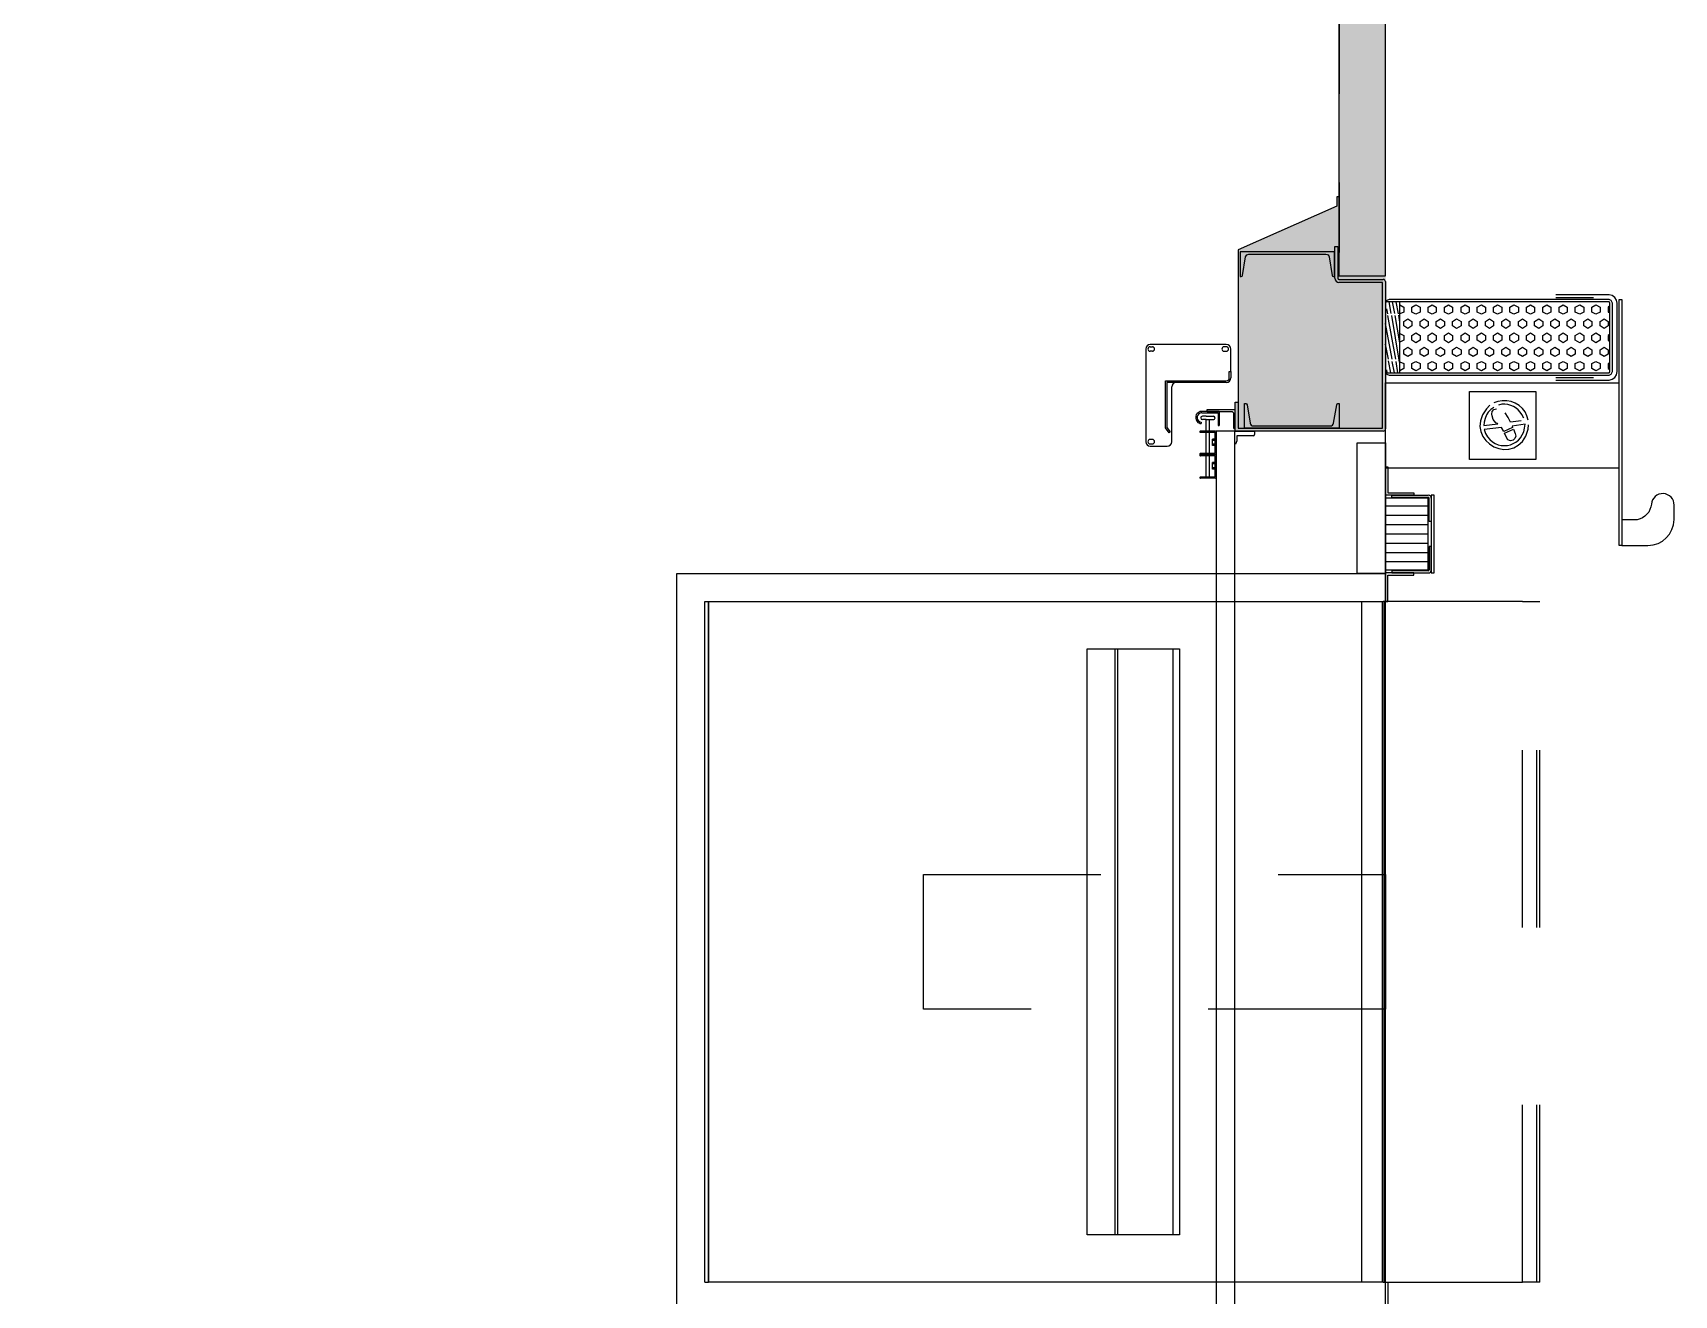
# Model space of a CAD drawing. Header units: inches. Extents: x 2743 to 10591, y -1604 to 5792.
# Drawn here: x 5374.4 to 5548, y 712 to 845.6 of the extents above; entities that cross this region are included whole.
import ezdxf

# ---------------------------------------------------------------- set-up
doc = ezdxf.new("R2010")
doc.units = ezdxf.units.IN
doc.header["$LTSCALE"] = 0.1875
doc.header["$MEASUREMENT"] = 0
doc.linetypes.add('dash2', pattern=[500, 400, -100])
doc.linetypes.add('dash3', pattern=[200, 100, -100])
for name, color, linetype in [('1', 1, 'Continuous'), ('A-N-APP-SAN', 1, 'Continuous'), ('A-N-MUR-EXT', 5, 'Continuous'), ('A-N-MUR-INT', 3, 'Continuous'), ('A-N-PORTE-EXT', 2, 'Continuous'), ('A-N-STRUCTURE', 4, 'Continuous'), ('fill253', 253, 'Continuous'), ('PDF_Geometry', 7, 'Continuous'), ('S-N-ACIER', 4, 'Continuous')]:
    doc.layers.add(name, color=color, linetype=linetype)

msp = doc.modelspace()

# ---------------------------------------------------------------- hatches: boundary and pattern name
at = {"layer": 'fill253'}
h = msp.add_hatch(color=7, dxfattribs=at)
h.dxf.hatch_style = 1
h.paths.add_polyline_path([(5517.44902, 431.979), (5512.52777, 431.979), (5512.54172, 94.34303), (5517.46297, 94.34303)])
h.paths.add_polyline_path([(5517.44903, 678.7916), (5512.52778, 678.7916), (5512.52778, 572.89173), (5517.44903, 572.89173)])
h.paths.add_polyline_path([(5517.44903, 925.604), (5512.52778, 925.604), (5512.52777, 819.70432), (5517.44902, 819.70432)])
h.paths.add_polyline_path([(4628.42938, -1259.02652), (4625.95018, -1263.9483), (5517.46297, -1263.94777), (5517.46297, -1071.958), (5512.54172, -1071.958), (5512.54172, -1259.02652)])
h.paths.add_polyline_path([(4200.50372, -1356.98336), (4208.49739, -1355.67867), (4193.49822, -1263.95647), (4192.72048, -1259.19385), (4184.51381, -1259.19385), (4185.25735, -1263.82639)])
h.paths.add_polyline_path([(4618.93272, -1264.1151), (4619.31197, -1266.30955), (4626.09389, -1265.20887), (4625.95018, -1263.9483), (4628.42938, -1259.02652), (4618.12265, -1259.02652)])
h.paths.add_polyline_path([(5517.46297, 1153.66309), (5512.54172, 1153.66309), (5512.52778, 1066.51673), (5517.44903, 1066.51673)])
h.paths.add_polyline_path([(2812.35741, -1079.29062), (2806.55239, -1077.23697), (2806.55239, -1078.48244), (2807.41263, -1078.81134), (2807.41906, -1264.1151), (3075.9398, -1263.94776), (3075.93335, -1259.02651), (2812.34031, -1259.19385)])
h.paths.add_polyline_path([(2807.41906, -374.65047), (2812.34031, -375.67519), (2812.34031, 118.15991), (2807.41906, 118.15991)])
h.paths.add_polyline_path([(5512.54172, -339.79281), (5517.46297, -339.79281), (5517.46297, 52.10637), (5512.54172, 52.10637)])
h.paths.add_polyline_path([(5512.5356, -401.23504), (5517.45685, -401.23504), (5517.46297, -339.79281), (5512.54172, -339.79281)])
h.paths.add_polyline_path([(5512.54172, -545.32679), (5517.46297, -545.32679), (5517.45685, -437.25741), (5512.5356, -437.25741)])
h.paths.add_polyline_path([(5512.53298, -617.37634), (5517.45423, -617.37634), (5517.46296, -581.35034), (5512.54171, -581.35034)])
h.paths.add_polyline_path([(5512.5391, -689.42343), (5517.46035, -689.42343), (5517.46066, -653.39744), (5512.53941, -653.39744)])
h.paths.add_polyline_path([(5512.5391, -761.46809), (5517.46035, -761.46809), (5517.46035, -725.44454), (5512.5391, -725.44454)])
h.paths.add_polyline_path([(4035.91549, 1440.59386), (4035.91549, 1445.51513), (2807.41263, 1445.51513), (2807.41906, 159.14408), (2812.34031, 159.14408), (2812.33388, 1440.59388)])
h.paths.add_polyline_path([(3118.18201, -1259.02652), (3118.18223, -1263.94777), (4185.31745, -1264.1151), (4184.51381, -1259.19385)])
h.paths.add_polyline_path([(4279.25656, 1440.56528), (4279.25657, 1445.48688), (4078.1514, 1445.5146), (4078.1514, 1440.59333)])
h.paths.add_polyline_path([(4872.5115, 1445.3478), (4872.5115, 1440.42655), (5512.54172, 1440.42655), (5512.54177, 1308.40012), (5517.46302, 1308.40012), (5517.46297, 1445.3478)])
h.paths.add_polyline_path([(5517.45593, -941.58583), (5512.53008, -941.58584), (5512.54172, -1029.88866), (5517.46297, -1029.88866)])
h.paths.add_polyline_path([(5512.53008, -905.56228), (5517.45593, -905.5623), (5517.45423, -797.49164), (5512.53298, -797.49164)])
h = msp.add_hatch(color=7, dxfattribs=at)
h.dxf.hatch_style = 1
edge = h.paths.add_edge_path()
edge.add_line((5512.5222, 828.20219), (5512.53528, 819.87165))
edge.add_line((5512.53528, 819.87165), (5517.44259, 819.87165))
edge.add_line((5517.44259, 819.87165), (5517.45769, 803.66713))
edge.add_arc((5517.22154, 803.66691), 0.23616, -90.0156662, 0.0533973, ccw=False)
edge.add_line((5517.22148, 803.43076), (5501.55039, 803.43073))
edge.add_line((5501.55039, 803.43073), (5501.55039, 806.49714))
edge.add_line((5501.55039, 806.49714), (5501.86535, 806.49714))
edge.add_line((5501.86535, 806.49714), (5501.86557, 822.5946))
edge.add_line((5501.86557, 822.5946), (5512.28623, 827.21794))
edge.add_line((5512.28623, 827.21794), (5512.28623, 828.20219))
edge.add_line((5512.28623, 828.20219), (5512.5222, 828.20219))

# ---------------------------------------------------------------- linework, layer by layer
at = {"color": 7}
for p, q in [((5501.50306, 803.41684), (5499.53457, 803.41684)), ((5499.53457, 803.41684), (5499.53457, 695.41591)), ((5501.50306, 695.41591), (5501.50306, 803.41684))]:
    msp.add_line(p, q, dxfattribs=at)
for points in [[(5512.06272, 819.79296), (5512.06272, 822.39138), (5502.06276, 822.39138), (5502.06276, 819.79296), (5502.18348, 819.79296, 0.366587783), (5502.32157, 819.90992), (5502.64807, 821.86717, -0.366587783), (5502.98343, 822.15122), (5511.14204, 822.15122, -0.366587783), (5511.4774, 821.86717), (5511.80391, 819.90992, 0.366587783), (5511.942, 819.79296)], [(5501.55039, 805.67825), (5498.55828, 805.67825), (5498.55828, 805.58376, 0.414213562), (5498.65277, 805.48927), (5501.21142, 805.48927, -0.414213562), (5501.36142, 805.33927), (5501.36142, 803.76487, 0.414213562), (5501.45591, 803.67038), (5501.55039, 803.67038)], [(5512.53528, 806.34411), (5512.53528, 803.7457), (5502.53532, 803.7457), (5502.53532, 806.34411), (5502.65604, 806.34411, -0.366587783), (5502.79413, 806.22715), (5503.12063, 804.26991, 0.366587783), (5503.45599, 803.98585), (5511.6146, 803.98585, 0.366587783), (5511.94997, 804.26991), (5512.27647, 806.22715, -0.366587783), (5512.41456, 806.34411)]]:
    msp.add_lwpolyline(points, format="xyb", close=True)
at = {"layer": '1', "color": 7}
for p, q in [((5499.8401, 805.48927), (5497.85537, 805.48927)), ((5499.8401, 805.48927), (5499.8401, 804.02391)), ((5497.9057, 804.825), (5497.9057, 804.83708)), ((5497.9582, 804.3665), (5497.9582, 804.23134)), ((5498.01587, 805.37401), (5499.72573, 805.37401)), ((5498.47519, 805.00624), (5498.07485, 805.00624)), ((5498.47519, 804.64376), (5498.08694, 804.64376)), ((5498.47519, 805.00624), (5498.83767, 805.00624)), ((5498.47519, 803.41684), (5498.47519, 804.64376)), ((5498.47519, 804.64376), (5498.83767, 804.64376)), ((5498.83767, 805.00624), (5499.238, 805.00624)), ((5498.83767, 803.41684), (5498.83767, 804.64376)), ((5498.83767, 804.64376), (5499.22592, 804.64376)), ((5499.40716, 804.825), (5499.40716, 804.83708)), ((5499.72573, 805.37401), (5499.72573, 804.02391)), ((5499.72573, 804.02391), (5499.8401, 804.02391)), ((5499.44395, 803.41684), (5497.86891, 803.41684)), ((5499.32312, 803.29601), (5497.86891, 803.29601)), ((5498.47519, 801.05433), (5498.47519, 803.29601)), ((5498.83767, 801.05433), (5498.83767, 803.29601)), ((5499.41374, 802.5968), (5499.13022, 802.5968)), ((5499.13022, 801.89198), (5499.13022, 802.5968)), ((5499.41374, 802.44376), (5499.13022, 802.44376)), ((5499.41374, 802.04503), (5499.13022, 802.04503)), ((5499.41374, 801.14495), (5499.41374, 803.20539)), ((5499.53457, 801.02413), (5499.53457, 803.32622)), ((5501.50306, 802.04907), (5501.50306, 803.41684)), ((5501.50306, 803.41684), (5503.59815, 803.41562)), ((5501.59084, 802.04907), (5501.50306, 802.04907)), ((5501.73213, 802.39387), (5501.59084, 802.04907)), ((5503.45382, 802.92652), (5501.73213, 802.92652)), ((5501.73213, 802.92652), (5501.73213, 802.39387)), ((5503.59815, 803.41562), (5503.59815, 803.07662)), ((5499.32312, 801.05433), (5497.86891, 801.05433)), ((5499.44395, 800.93351), (5497.86891, 800.93351)), ((5499.44395, 800.93351), (5497.86891, 800.93351)), ((5499.32312, 800.81268), (5497.86891, 800.81268)), ((5498.47519, 798.57101), (5498.47519, 800.81268)), ((5498.83767, 798.57101), (5498.83767, 800.81268)), ((5499.41374, 801.89198), (5499.13022, 801.89198)), ((5499.41374, 798.66163), (5499.41374, 800.72206)), ((5499.53457, 798.5408), (5499.53457, 800.84289)), ((5499.32312, 798.57101), (5497.86891, 798.57101)), ((5499.41374, 800.11348), (5499.13022, 800.11348)), ((5499.13022, 799.40865), (5499.13022, 800.11348)), ((5499.41374, 799.96043), (5499.13022, 799.96043)), ((5499.41374, 799.5617), (5499.13022, 799.5617)), ((5499.41374, 799.40865), (5499.13022, 799.40865)), ((5499.44395, 798.45018), (5497.86891, 798.45018))]:
    msp.add_line(p, q, dxfattribs=at)
for centre, radius, start, end in [((5498.03494, 804.7968), 0.71537, 104.5378837, 148.0316541), ((5498.0771, 804.87472), 0.71537, 155.1313079, 217.5925682), ((5498.01587, 804.87059), 0.50738, 110.5508544, 263.4728886), ((5498.01587, 804.94438), 0.71537, 225.0263412, 265.3756564), ((5498.01392, 804.7999), 0.57411, 90, 108.0733809), ((5498.08694, 804.825), 0.18124, 179.9999993, 269.999995), ((5498.07485, 804.83708), 0.16916, 89.99999, 179.9999993), ((5499.22592, 804.825), 0.18124, 269.999995, 359.9999975), ((5499.238, 804.83708), 0.16916, 359.9999975, 89.99999), ((5497.86891, 803.35642), 0.06041, 89.99999, 269.999995), ((5499.32312, 803.20539), 0.09062, 359.9999975, 89.99999), ((5499.44395, 803.32622), 0.09062, 359.9999975, 89.99999), ((5503.44793, 803.07662), 0.15021, 272.2456658, 360), ((5497.86891, 800.99392), 0.06041, 89.99999, 269.999995), ((5497.86891, 800.87309), 0.06041, 89.99999, 269.999995), ((5499.32312, 801.14495), 0.09062, 269.999995, 359.9999975), ((5499.32312, 800.72206), 0.09062, 359.9999975, 89.99999), ((5499.44395, 801.02413), 0.09062, 269.999995, 359.9999975), ((5499.44395, 800.84289), 0.09062, 359.9999975, 89.99999), ((5497.86891, 798.51059), 0.06041, 89.99999, 269.999995), ((5499.32312, 798.66163), 0.09062, 269.999995, 359.9999975), ((5499.44395, 798.5408), 0.09062, 269.999995, 359.9999975)]:
    msp.add_arc(centre, radius, start, end, dxfattribs=at)
at = {"layer": 'A-N-APP-SAN', "color": 7}
for p, q in [((5517.44904, 796.65535), (5517.44904, 799.66715)), ((5517.44904, 799.66715), (5517.68526, 799.66715)), ((5517.68526, 799.66715), (5517.68526, 796.89157)), ((5517.68526, 796.89157), (5520.44116, 796.89157)), ((5520.44116, 796.89157), (5520.44116, 796.65535)), ((5520.44116, 796.65535), (5517.44904, 796.65535)), ((5518.09329, 796.65535), (5521.96399, 796.65535)), ((5518.09329, 796.41913), (5518.09329, 796.65535)), ((5521.96399, 796.41913), (5518.09329, 796.41913)), ((5522.04273, 793.86008), (5522.04273, 796.34039)), ((5522.27895, 796.65535), (5522.27895, 788.42702)), ((5522.57422, 796.65535), (5522.27895, 796.65535)), ((5522.27895, 796.34039), (5522.27895, 793.86008)), ((5522.57422, 788.42702), (5522.57422, 796.65535)), ((5522.27895, 793.86008), (5522.04273, 793.86008)), ((5522.27895, 791.22229), (5522.04273, 791.22229)), ((5522.04273, 791.22229), (5522.04273, 788.74198)), ((5522.27895, 788.74198), (5522.27895, 791.22229)), ((5520.44116, 788.42702), (5517.44904, 788.42702)), ((5517.44904, 788.42702), (5517.44904, 785.41521)), ((5517.68526, 785.41521), (5517.68526, 788.1908)), ((5517.68526, 788.1908), (5520.44116, 788.1908)), ((5521.96399, 788.66324), (5518.09329, 788.66324)), ((5518.09329, 788.66324), (5518.09329, 788.42702)), ((5518.09329, 788.42702), (5521.96399, 788.42702)), ((5520.44116, 788.1908), (5520.44116, 788.42702)), ((5522.27895, 788.42702), (5522.57422, 788.42702)), ((5517.44904, 785.41521), (5517.68526, 785.41521)), ((5517.44116, 710.40355), (5517.44116, 713.41536)), ((5517.44116, 713.41536), (5517.67738, 713.41536)), ((5517.67738, 713.41536), (5517.67738, 710.63977))]:
    msp.add_line(p, q, dxfattribs=at)
for centre, radius, start, end in [((5521.96399, 796.34039), 0.31496, 360, 89.9999975), ((5521.96399, 796.34039), 0.07874, 0, 89.9999975), ((5521.96399, 788.74198), 0.31496, 270.0000025, 0), ((5521.96399, 788.74198), 0.07874, 270.0000025, 0)]:
    msp.add_arc(centre, radius, start, end, dxfattribs=at)
at = {"layer": 'A-N-MUR-EXT', "color": 7}
for p, q in [((5517.45501, 819.87165), (5517.44527, 925.77133)), ((5512.52134, 819.87165), (5517.44259, 819.87165)), ((5512.52134, 819.87165), (5517.44259, 819.87165))]:
    msp.add_line(p, q, dxfattribs=at)
at = {"layer": 'A-N-MUR-INT', "color": 7}
for p, q in [((5512.53376, 819.87165), (5512.52402, 925.77133)), ((5512.5222, 828.20219), (5512.28623, 828.20219)), ((5512.28623, 828.20219), (5512.28623, 827.21794)), ((5512.28623, 827.21794), (5501.86557, 822.5946)), ((5501.86557, 822.5946), (5501.86557, 806.49714))]:
    msp.add_line(p, q, dxfattribs=at)
at = {"layer": 'A-N-PORTE-EXT', "color": 7}
for p, q in [((5500.60472, 812.58942), (5492.54961, 812.58942)), ((5492.07717, 812.11698), (5492.07717, 802.31188)), ((5492.54961, 812.3532), (5492.78583, 812.3532)), ((5492.78583, 811.88076), (5492.54961, 811.88076)), ((5500.60472, 812.3532), (5500.3685, 812.3532)), ((5500.3685, 811.88076), (5500.60472, 811.88076)), ((5501.07716, 809.73959), (5501.07716, 812.11698)), ((5500.91968, 809.06187), (5500.91968, 809.73959)), ((5500.91968, 809.73959), (5501.07716, 809.73959)), ((5501.07716, 809.73959), (5501.07716, 809.06187)), ((5494.15788, 803.77253), (5494.15788, 808.74691)), ((5494.15788, 808.74691), (5495.29961, 808.74691)), ((5495.29961, 808.58943), (5494.31536, 808.58943)), ((5494.31536, 808.58943), (5494.31536, 803.82566)), ((5494.82717, 802.31188), (5494.82717, 808.11699)), ((5495.29961, 808.74691), (5500.60472, 808.74691)), ((5500.60472, 808.58943), (5495.29961, 808.58943)), ((5494.54439, 803.26489), (5494.15788, 803.77253)), ((5494.31536, 803.82566), (5494.66969, 803.36029)), ((5492.78583, 802.5481), (5492.54961, 802.5481)), ((5492.54961, 802.07566), (5492.78583, 802.07566)), ((5494.66969, 803.36029), (5494.54439, 803.26489)), ((5514.44904, 802.18995), (5517.44116, 802.18995)), ((5514.44904, 788.36796), (5514.44904, 802.18995)), ((5517.44116, 695.16397), (5517.44116, 803.66695)), ((5517.44116, 802.18995), (5517.44116, 788.36796)), ((5492.54961, 801.83944), (5494.35473, 801.83944)), ((5521.96399, 796.34039), (5517.44904, 796.34039)), ((5517.44904, 796.34039), (5517.44904, 788.74198)), ((5521.96399, 795.49393), (5517.44904, 795.49393)), ((5521.96399, 788.74198), (5521.96399, 796.34039)), ((5521.96399, 794.50968), (5517.44904, 794.50968)), ((5521.96399, 793.52543), (5517.44904, 793.52543)), ((5521.96399, 792.54118), (5517.44904, 792.54118)), ((5521.96399, 791.55693), (5517.44904, 791.55693)), ((5521.96399, 790.57268), (5517.44904, 790.57268)), ((5442.49643, 788.36796), (5517.44116, 788.36796)), ((5442.49643, 710.46261), (5442.49643, 788.36796)), ((5517.44116, 788.36796), (5514.44904, 788.36796)), ((5521.96399, 789.58843), (5517.44904, 789.58843)), ((5517.44904, 788.74198), (5521.96399, 788.74198)), ((5445.44918, 713.41536), (5445.44918, 785.41521)), ((5445.44918, 785.41521), (5445.82443, 785.41521)), ((5445.82443, 785.41521), (5445.87574, 785.41521)), ((5445.82443, 713.41536), (5445.82443, 785.41521)), ((5445.87574, 713.41536), (5445.87574, 785.41521)), ((5445.87574, 785.41521), (5517.12297, 785.41521)), ((5514.94904, 713.41536), (5514.94904, 785.41521)), ((5517.12297, 713.41536), (5517.12297, 785.41521)), ((5517.12297, 785.41521), (5517.19675, 785.41521)), ((5517.32695, 785.41521), (5517.19675, 785.41521)), ((5517.19675, 713.41536), (5517.19675, 785.41521)), ((5517.19675, 713.41536), (5517.19675, 785.41521)), ((5517.32695, 785.41521), (5517.32695, 713.41536)), ((5517.32695, 785.41521), (5517.44904, 785.41521)), ((5517.44904, 713.41536), (5517.44904, 785.41521)), ((5485.88199, 780.41522), (5495.66339, 780.41522)), ((5485.88199, 718.41535), (5485.88199, 780.41522)), ((5488.83021, 780.41522), (5488.83021, 718.41535)), ((5489.10888, 780.41522), (5489.10888, 718.41535)), ((5494.96392, 780.41522), (5494.96392, 718.41535)), ((5495.66339, 780.41522), (5495.66339, 718.41535)), ((5495.66339, 718.41535), (5485.88199, 718.41535)), ((5445.44918, 713.41536), (5445.82443, 713.41536)), ((5445.87574, 713.41536), (5445.82443, 713.41536)), ((5517.12297, 713.41536), (5445.87574, 713.41536)), ((5517.19675, 713.41536), (5517.12297, 713.41536)), ((5517.19675, 713.41536), (5517.32695, 713.41536)), ((5517.44904, 713.41536), (5517.32695, 713.41536))]:
    msp.add_line(p, q, dxfattribs=at)
at = {"layer": 'A-N-PORTE-EXT', "color": 7, "linetype": 'dash3'}
for p, q in [((5531.92109, 785.41521), (5517.44904, 785.41521)), ((5531.92109, 713.41536), (5531.92109, 785.41521)), ((5531.92109, 785.41521), (5533.4595, 785.41521)), ((5533.4595, 713.41536), (5533.4595, 785.41521)), ((5533.4595, 785.41521), (5533.74789, 785.41521)), ((5533.74789, 713.41536), (5533.74789, 785.41521)), ((5468.59087, 756.54126), (5517.44904, 756.54126)), ((5468.59087, 742.28932), (5468.59087, 756.54126)), ((5517.44904, 756.54126), (5517.44904, 742.28932)), ((5517.44904, 742.28932), (5468.59087, 742.28932)), ((5517.44904, 713.41536), (5531.92109, 713.41536)), ((5533.4595, 713.41536), (5531.92109, 713.41536)), ((5533.74789, 713.41536), (5533.4595, 713.41536))]:
    msp.add_line(p, q, dxfattribs=at)
at = {"layer": 'A-N-PORTE-EXT', "color": 7}
for centre, radius, start, end in [((5492.54961, 812.11698), 0.47244, 90, 180), ((5500.60472, 812.11698), 0.47244, 0, 90), ((5492.54961, 812.11698), 0.23622, 90, 270), ((5492.78583, 812.11698), 0.23622, 270, 90), ((5500.3685, 812.11698), 0.23622, 90, 270), ((5500.60472, 812.11698), 0.23622, 270, 90), ((5500.60472, 809.06187), 0.31496, 270, 0), ((5500.60472, 809.06187), 0.47244, 270, 0), ((5495.29961, 808.11699), 0.47244, 90, 180), ((5492.54961, 802.31188), 0.47244, 180, 270), ((5492.54961, 802.31188), 0.23622, 90, 270), ((5492.78583, 802.31188), 0.23622, 270, 90), ((5494.35473, 802.31188), 0.47244, 270, 0)]:
    msp.add_arc(centre, radius, start, end, dxfattribs=at)
at = {"layer": 'A-N-STRUCTURE', "color": 7, "linetype": 'dash2', "ltscale": 0.5}
msp.add_line((5512.5225, 923.48164), (5512.53528, 822.33037), dxfattribs=at)
at = {"layer": 'PDF_Geometry', "color": 7, "lineweight": 25}
for points in [[(5535.44602, 808.83643), (5541.08738, 808.83643), (5541.41646, 808.93045), (5541.69853, 809.1185), (5541.88657, 809.40056), (5541.93358, 809.72964), (5541.93358, 816.96939), (5541.88657, 817.29847), (5541.69853, 817.58053), (5541.41646, 817.76858), (5541.08738, 817.8626), (5535.44602, 817.8626)], [(5517.44069, 809.72964), (5517.58172, 809.44757), (5517.81678, 809.35355), (5541.08738, 809.35355), (5541.32244, 809.44757), (5541.46347, 809.72964), (5541.46347, 816.96939), (5541.32244, 817.25145), (5541.08738, 817.34548), (5517.81678, 817.34548), (5517.58172, 817.25145), (5517.44069, 816.96939)], [(5517.44069, 809.68263), (5517.4877, 809.63562), (5517.58172, 809.58861), (5541.08738, 809.58861), (5541.13439, 809.63562), (5541.1814, 809.72964), (5541.1814, 813.34951), (5541.1814, 816.96939), (5541.13439, 817.06341), (5541.08738, 817.11042), (5517.58172, 817.11042), (5517.4877, 817.06341), (5517.44069, 817.0164)], [(5517.67574, 815.84111), (5517.58172, 816.35824)], [(5518.05183, 815.88813), (5517.81678, 817.11042)], [(5518.42792, 815.88813), (5518.19287, 817.11042)], [(5518.80401, 815.84111), (5518.56896, 817.11042)], [(5518.94505, 816.78134), (5519.36815, 816.54628), (5519.36815, 816.02916), (5518.94505, 815.84111)], [(5535.44602, 817.58053), (5539.44198, 817.58053)], [(5541.1814, 816.68732), (5540.99336, 816.54628), (5540.99336, 816.02916), (5541.1814, 815.93514)], [(5518.14586, 811.04596), (5517.44069, 814.80687)], [(5518.52195, 811.04596), (5517.67574, 815.65307)], [(5518.94505, 810.62286), (5518.89804, 810.95194), (5518.09884, 815.65307)], [(5518.94505, 812.78538), (5518.47493, 815.65307)], [(5518.94505, 814.9479), (5518.85102, 815.70008)], [(5517.76976, 811.04596), (5517.44069, 812.64434)], [(5518.94505, 813.77262), (5519.36815, 813.53756), (5519.36815, 813.06745), (5518.94505, 812.83239)], [(5541.1814, 813.67859), (5540.99336, 813.53756), (5540.99336, 813.06745), (5541.1814, 812.92641)], [(5518.00482, 809.58861), (5517.76976, 810.85791)], [(5518.38091, 809.58861), (5518.14586, 810.8109)], [(5518.757, 809.58861), (5518.56896, 810.8109)], [(5518.94505, 810.76389), (5519.36815, 810.57585), (5519.36815, 810.05872), (5518.94505, 809.82367)], [(5517.62873, 809.58861), (5517.58172, 809.91769)], [(5535.44602, 809.1185), (5539.44198, 809.1185)], [(5541.1814, 810.66987), (5540.99336, 810.57585), (5540.99336, 810.05872), (5541.1814, 809.9647)], [(5542.16864, 799.51325), (5517.44069, 799.51325), (5517.44069, 808.55436), (5542.16864, 808.55436)], [(5528.91145, 805.93776), (5528.58237, 805.70271), (5528.3003, 805.42064), (5528.11226, 805.13857), (5527.97122, 804.76248), (5527.8772, 804.38639), (5527.83019, 804.0103), (5529.33455, 804.19834), (5529.28754, 804.24535), (5529.09949, 804.29237), (5528.81743, 804.66846), (5528.7234, 805.04455), (5528.67639, 805.23259), (5528.7234, 805.51466), (5528.91145, 805.70271), (5529.19352, 805.79673)], [(5528.48835, 806.17282), (5528.11226, 805.79673)], [(5529.33455, 806.54891), (5528.91145, 806.40787)], [(5529.75765, 806.26684), (5529.38156, 806.17282)], [(5532.15523, 803.72823), (5532.20224, 804.15133), (5530.83891, 803.96329), (5530.88592, 803.82225), (5529.9457, 803.39915), (5529.71064, 803.82225), (5527.8772, 803.5872), (5528.01823, 803.16409)], [(5531.77914, 804.52742), (5530.65087, 804.38639), (5530.41581, 804.8565), (5530.08673, 805.37363)], [(5532.06121, 804.80949), (5531.87316, 805.18558)], [(5532.53132, 804.57443), (5532.39029, 805.04455)], [(5532.53132, 803.63421), (5532.57833, 804.10432)]]:
    msp.add_lwpolyline(points, dxfattribs=at)
for points in [[(5518.94505, 809.72964), (5518.94505, 817.06341), (5518.85102, 817.11042), (5517.58172, 817.11042), (5517.4877, 817.06341), (5517.44069, 816.96939), (5517.44069, 809.72964), (5517.4877, 809.63562), (5517.58172, 809.58861), (5518.85102, 809.58861), (5518.94505, 809.63562)], [(5520.21435, 816.02916), (5520.21435, 816.54628), (5520.63746, 816.78134), (5521.10757, 816.54628), (5521.10757, 816.02916), (5520.63746, 815.7941)], [(5521.95377, 816.02916), (5521.95377, 816.54628), (5522.37687, 816.78134), (5522.79998, 816.54628), (5522.79998, 816.02916), (5522.37687, 815.7941)], [(5523.69319, 816.02916), (5523.69319, 816.54628), (5524.11629, 816.78134), (5524.5394, 816.54628), (5524.5394, 816.02916), (5524.11629, 815.7941)], [(5525.43261, 816.02916), (5525.43261, 816.54628), (5525.85571, 816.78134), (5526.27881, 816.54628), (5526.27881, 816.02916), (5525.85571, 815.7941)], [(5527.12502, 816.02916), (5527.12502, 816.54628), (5527.59513, 816.78134), (5528.01823, 816.54628), (5528.01823, 816.02916), (5527.59513, 815.7941)], [(5528.86444, 816.02916), (5528.86444, 816.54628), (5529.28754, 816.78134), (5529.75765, 816.54628), (5529.75765, 816.02916), (5529.28754, 815.7941)], [(5530.60386, 816.02916), (5530.60386, 816.54628), (5531.02696, 816.78134), (5531.49707, 816.54628), (5531.49707, 816.02916), (5531.02696, 815.7941)], [(5532.34327, 816.02916), (5532.34327, 816.54628), (5532.76638, 816.78134), (5533.18948, 816.54628), (5533.18948, 816.02916), (5532.76638, 815.7941)], [(5534.08269, 816.02916), (5534.08269, 816.54628), (5534.5058, 816.78134), (5534.9289, 816.54628), (5534.9289, 816.02916), (5534.5058, 815.7941)], [(5535.82211, 816.02916), (5535.82211, 816.54628), (5536.24521, 816.78134), (5536.66832, 816.54628), (5536.66832, 816.02916), (5536.24521, 815.7941)], [(5537.51452, 816.02916), (5537.51452, 816.54628), (5537.98463, 816.78134), (5538.40774, 816.54628), (5538.40774, 816.02916), (5537.98463, 815.7941)], [(5539.25394, 816.02916), (5539.25394, 816.54628), (5539.67704, 816.78134), (5540.14715, 816.54628), (5540.14715, 816.02916), (5539.67704, 815.7941)], [(5542.16864, 791.33328), (5542.16864, 817.34548), (5542.45071, 817.34548), (5542.45071, 791.33328)], [(5519.36815, 814.57181), (5519.36815, 815.04192), (5519.79125, 815.32399), (5520.21435, 815.04192), (5520.21435, 814.57181), (5519.79125, 814.28974)], [(5521.10757, 814.57181), (5521.10757, 815.04192), (5521.53067, 815.32399), (5521.95377, 815.04192), (5521.95377, 814.57181), (5521.53067, 814.28974)], [(5522.79998, 814.57181), (5522.79998, 815.04192), (5523.27009, 815.32399), (5523.69319, 815.04192), (5523.69319, 814.57181), (5523.27009, 814.28974)], [(5524.5394, 814.57181), (5524.5394, 815.04192), (5524.9625, 815.32399), (5525.43261, 815.04192), (5525.43261, 814.57181), (5524.9625, 814.28974)], [(5526.27881, 814.57181), (5526.27881, 815.04192), (5526.70192, 815.32399), (5527.12502, 815.04192), (5527.12502, 814.57181), (5526.70192, 814.28974)], [(5528.01823, 814.57181), (5528.01823, 815.04192), (5528.44133, 815.32399), (5528.86444, 815.04192), (5528.86444, 814.57181), (5528.44133, 814.28974)], [(5529.75765, 814.57181), (5529.75765, 815.04192), (5530.18075, 815.32399), (5530.60386, 815.04192), (5530.60386, 814.57181), (5530.18075, 814.28974)], [(5531.49707, 814.57181), (5531.49707, 815.04192), (5531.92017, 815.32399), (5532.34327, 815.04192), (5532.34327, 814.57181), (5531.92017, 814.28974)], [(5533.18948, 814.57181), (5533.18948, 815.04192), (5533.65959, 815.32399), (5534.08269, 815.04192), (5534.08269, 814.57181), (5533.65959, 814.28974)], [(5534.9289, 814.57181), (5534.9289, 815.04192), (5535.352, 815.32399), (5535.82211, 815.04192), (5535.82211, 814.57181), (5535.352, 814.28974)], [(5536.66832, 814.57181), (5536.66832, 815.04192), (5537.09142, 815.32399), (5537.51452, 815.04192), (5537.51452, 814.57181), (5537.09142, 814.28974)], [(5538.40774, 814.57181), (5538.40774, 815.04192), (5538.83084, 815.32399), (5539.25394, 815.04192), (5539.25394, 814.57181), (5538.83084, 814.28974)], [(5540.14715, 814.57181), (5540.14715, 815.04192), (5540.57026, 815.32399), (5540.99336, 815.04192), (5540.99336, 814.57181), (5540.57026, 814.28974)], [(5520.21435, 813.06745), (5520.21435, 813.53756), (5520.63746, 813.81963), (5521.10757, 813.53756), (5521.10757, 813.06745), (5520.63746, 812.78538)], [(5521.95377, 813.06745), (5521.95377, 813.53756), (5522.37687, 813.81963), (5522.79998, 813.53756), (5522.79998, 813.06745), (5522.37687, 812.78538)], [(5523.69319, 813.06745), (5523.69319, 813.53756), (5524.11629, 813.81963), (5524.5394, 813.53756), (5524.5394, 813.06745), (5524.11629, 812.78538)], [(5525.43261, 813.06745), (5525.43261, 813.53756), (5525.85571, 813.81963), (5526.27881, 813.53756), (5526.27881, 813.06745), (5525.85571, 812.78538)], [(5527.12502, 813.06745), (5527.12502, 813.53756), (5527.59513, 813.81963), (5528.01823, 813.53756), (5528.01823, 813.06745), (5527.59513, 812.78538)], [(5528.86444, 813.06745), (5528.86444, 813.53756), (5529.28754, 813.81963), (5529.75765, 813.53756), (5529.75765, 813.06745), (5529.28754, 812.78538)], [(5530.60386, 813.06745), (5530.60386, 813.53756), (5531.02696, 813.81963), (5531.49707, 813.53756), (5531.49707, 813.06745), (5531.02696, 812.78538)], [(5532.34327, 813.06745), (5532.34327, 813.53756), (5532.76638, 813.81963), (5533.18948, 813.53756), (5533.18948, 813.06745), (5532.76638, 812.78538)], [(5534.08269, 813.06745), (5534.08269, 813.53756), (5534.5058, 813.81963), (5534.9289, 813.53756), (5534.9289, 813.06745), (5534.5058, 812.78538)], [(5535.82211, 813.06745), (5535.82211, 813.53756), (5536.24521, 813.81963), (5536.66832, 813.53756), (5536.66832, 813.06745), (5536.24521, 812.78538)], [(5537.51452, 813.06745), (5537.51452, 813.53756), (5537.98463, 813.81963), (5538.40774, 813.53756), (5538.40774, 813.06745), (5537.98463, 812.78538)], [(5539.25394, 813.06745), (5539.25394, 813.53756), (5539.67704, 813.81963), (5540.14715, 813.53756), (5540.14715, 813.06745), (5539.67704, 812.78538)], [(5519.36815, 811.56308), (5519.36815, 812.0332), (5519.79125, 812.31527), (5520.21435, 812.0332), (5520.21435, 811.56308), (5519.79125, 811.32803)], [(5520.21435, 810.05872), (5520.21435, 810.57585), (5520.63746, 810.8109), (5521.10757, 810.57585), (5521.10757, 810.05872), (5520.63746, 809.82367)], [(5521.10757, 811.56308), (5521.10757, 812.0332), (5521.53067, 812.31527), (5521.95377, 812.0332), (5521.95377, 811.56308), (5521.53067, 811.32803)], [(5521.95377, 810.05872), (5521.95377, 810.57585), (5522.37687, 810.8109), (5522.79998, 810.57585), (5522.79998, 810.05872), (5522.37687, 809.82367)], [(5522.79998, 811.56308), (5522.79998, 812.0332), (5523.27009, 812.31527), (5523.69319, 812.0332), (5523.69319, 811.56308), (5523.27009, 811.32803)], [(5523.69319, 810.05872), (5523.69319, 810.57585), (5524.11629, 810.8109), (5524.5394, 810.57585), (5524.5394, 810.05872), (5524.11629, 809.82367)], [(5524.5394, 811.56308), (5524.5394, 812.0332), (5524.9625, 812.31527), (5525.43261, 812.0332), (5525.43261, 811.56308), (5524.9625, 811.32803)], [(5525.43261, 810.05872), (5525.43261, 810.57585), (5525.85571, 810.8109), (5526.27881, 810.57585), (5526.27881, 810.05872), (5525.85571, 809.82367)], [(5526.27881, 811.56308), (5526.27881, 812.0332), (5526.70192, 812.31527), (5527.12502, 812.0332), (5527.12502, 811.56308), (5526.70192, 811.32803)], [(5527.12502, 810.05872), (5527.12502, 810.57585), (5527.59513, 810.8109), (5528.01823, 810.57585), (5528.01823, 810.05872), (5527.59513, 809.82367)], [(5528.01823, 811.56308), (5528.01823, 812.0332), (5528.44133, 812.31527), (5528.86444, 812.0332), (5528.86444, 811.56308), (5528.44133, 811.32803)], [(5528.86444, 810.05872), (5528.86444, 810.57585), (5529.28754, 810.8109), (5529.75765, 810.57585), (5529.75765, 810.05872), (5529.28754, 809.82367)], [(5529.75765, 811.56308), (5529.75765, 812.0332), (5530.18075, 812.31527), (5530.60386, 812.0332), (5530.60386, 811.56308), (5530.18075, 811.32803)], [(5530.60386, 810.05872), (5530.60386, 810.57585), (5531.02696, 810.8109), (5531.49707, 810.57585), (5531.49707, 810.05872), (5531.02696, 809.82367)], [(5531.49707, 811.56308), (5531.49707, 812.0332), (5531.92017, 812.31527), (5532.34327, 812.0332), (5532.34327, 811.56308), (5531.92017, 811.32803)], [(5532.34327, 810.05872), (5532.34327, 810.57585), (5532.76638, 810.8109), (5533.18948, 810.57585), (5533.18948, 810.05872), (5532.76638, 809.82367)], [(5533.18948, 811.56308), (5533.18948, 812.0332), (5533.65959, 812.31527), (5534.08269, 812.0332), (5534.08269, 811.56308), (5533.65959, 811.32803)], [(5534.08269, 810.05872), (5534.08269, 810.57585), (5534.5058, 810.8109), (5534.9289, 810.57585), (5534.9289, 810.05872), (5534.5058, 809.82367)], [(5534.9289, 811.56308), (5534.9289, 812.0332), (5535.352, 812.31527), (5535.82211, 812.0332), (5535.82211, 811.56308), (5535.352, 811.32803)], [(5535.82211, 810.05872), (5535.82211, 810.57585), (5536.24521, 810.8109), (5536.66832, 810.57585), (5536.66832, 810.05872), (5536.24521, 809.82367)], [(5536.66832, 811.56308), (5536.66832, 812.0332), (5537.09142, 812.31527), (5537.51452, 812.0332), (5537.51452, 811.56308), (5537.09142, 811.32803)], [(5537.51452, 810.05872), (5537.51452, 810.57585), (5537.98463, 810.8109), (5538.40774, 810.57585), (5538.40774, 810.05872), (5537.98463, 809.82367)], [(5538.40774, 811.56308), (5538.40774, 812.0332), (5538.83084, 812.31527), (5539.25394, 812.0332), (5539.25394, 811.56308), (5538.83084, 811.32803)], [(5539.25394, 810.05872), (5539.25394, 810.57585), (5539.67704, 810.8109), (5540.14715, 810.57585), (5540.14715, 810.05872), (5539.67704, 809.82367)], [(5540.14715, 811.56308), (5540.14715, 812.0332), (5540.57026, 812.31527), (5540.99336, 812.0332), (5540.99336, 811.56308), (5540.57026, 811.32803)], [(5526.32583, 807.63017), (5533.33051, 807.63017), (5533.33051, 800.43744), (5526.32583, 800.43744)], [(5531.16799, 803.16409), (5531.215, 802.88203), (5531.12098, 802.64697), (5530.93293, 802.45892), (5530.65087, 802.41191), (5530.3688, 802.50594), (5530.22777, 802.74099), (5530.03972, 803.2111), (5530.97995, 803.63421)]]:
    msp.add_lwpolyline(points, close=True, dxfattribs=at)
msp.add_lwpolyline([(5542.45071, 791.33328), (5545.19581, 791.33328, 0.412347204), (5547.95507, 794.07501), (5547.97093, 795.5987, 0.964952252), (5545.56054, 795.70983, -0.338477073), (5544.06991, 794.05913), (5542.45071, 794.05913)], format="xyb", dxfattribs=at)
for points in [[(5528.11226, 805.79673), (5525.43809, 802.28968), (5531.4242, 799.3264), (5532.53132, 803.63421)], [(5532.39029, 805.04455), (5532.01576, 806.21434), (5530.52629, 806.94537), (5529.33455, 806.54891)], [(5531.87316, 805.18558), (5531.46495, 805.92914), (5530.58975, 806.33971), (5529.75765, 806.26684)], [(5528.01823, 803.16409), (5529.07364, 801.1857), (5531.77287, 801.63936), (5532.15523, 803.72823)]]:
    msp.add_open_spline(points, degree=3, dxfattribs=at)
at = {"layer": 'S-N-ACIER', "color": 7}
for p, q in [((5512.08555, 819.5961), (5512.08555, 822.96002)), ((5512.08555, 822.96002), (5512.40051, 822.96002)), ((5512.40051, 822.96002), (5512.40051, 819.5961)), ((5512.51861, 819.47799), (5517.20378, 819.47792)), ((5517.12504, 819.16296), (5512.51861, 819.16303)), ((5517.1262, 803.74569), (5517.12504, 819.16296)), ((5517.43999, 819.24185), (5517.44116, 803.66711)), ((5501.55039, 803.43073), (5501.55039, 806.49714)), ((5501.55039, 806.49714), (5501.86535, 806.49714)), ((5501.86535, 806.49714), (5501.86535, 803.74569)), ((5517.20494, 803.43073), (5501.55039, 803.43073)), ((5501.86535, 803.74569), (5517.1262, 803.74569))]:
    msp.add_line(p, q, dxfattribs=at)
for centre, radius, start, end in [((5512.51862, 819.5961), 0.43307, 180.0000077, 269.9991647), ((5512.51862, 819.5961), 0.11811, 180, 269.999157), ((5517.20377, 819.2417), 0.23622, 0.0377308, 89.999157), ((5517.20494, 803.66695), 0.23622, 270, 0.0377308)]:
    msp.add_arc(centre, radius, start, end, dxfattribs=at)

doc.saveas('drawing.dxf')
